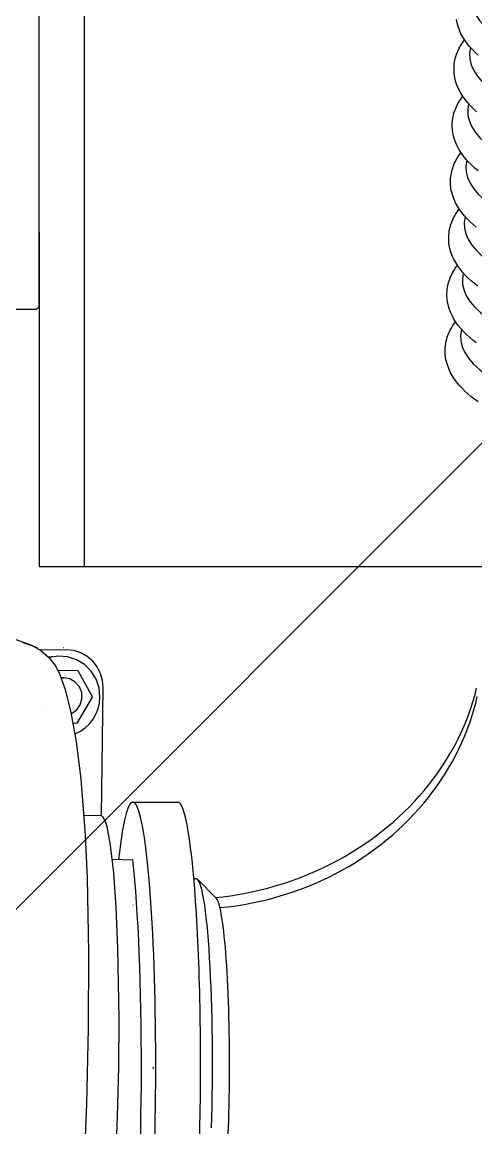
# Model space of a CAD drawing. Header units: millimetres. Extents: x 1084702 to 1166801, y 36632 to 124519.
# Drawn here: x 1103475.6 to 1103596.7, y 47337.5 to 47632.4 of the extents above; entities that cross this region are included whole.
import ezdxf

# ---------------------------------------------------------------- set-up
doc = ezdxf.new("R2010")
doc.units = ezdxf.units.MM
doc.header["$LTSCALE"] = 250
doc.layers.get('0').update_dxf_attribs({"color": 255})
doc.layers.add('%posline', color=240, linetype='Continuous')
doc.layers.add('%symbol', color=1, linetype='Continuous')
doc.styles.add('ROMANS', font='ROMANS.shx', dxfattribs={"height": 100})
doc.dimstyles.new('dott', dxfattribs={"dimscale": 100, "dimtxt": 150, "dimasz": 0.01, "dimexe": 0.5, "dimexo": 1, "dimgap": 1, "dimtad": 1, "dimdsep": 46, "dimtxsty": 'ROMANS', "dimcen": 1.5, "dimclrd": 1, "dimclre": 1, "dimclrt": 2, "dimazin": 2, "dimtfac": 1, "dimtmove": 2, "dimatfit": 3, "dimldrblk": 'DOT', "dimfxl": 1, "dimtvp": 100, "dimtolj": 1, "dimarcsym": 0})

# ---------------------------------------------------------------- blocks, each defined once
blk = doc.blocks.new('_Dot')
at = {"color": 0, "linetype": 'ByBlock', "lineweight": -2}
blk.add_line((-0.5, 0), (-1, 0), dxfattribs=at)
at = {"color": 0, "linetype": 'ByBlock', "const_width": 0.5}
blk.add_lwpolyline([(-0.25, 0, 1), (0.25, 0, 1)], format="xyb", close=True, dxfattribs=at)
blk = doc.blocks.new('GENERATOR-CENTER')
for p, q in [((-1337.61, -275.71), (-1337.61, 275.7)), ((-1337.61, -256), (-1337.61, 0.39)), ((-1325.61, -0.4), (-1325.61, -345.07)), ((-1226.16, -200.15), (-1226.34, -199.25)), ((-1225.88, -201.12), (-1226.16, -200.15)), ((-1225.53, -202.07), (-1225.88, -201.12)), ((-1225.11, -203), (-1225.53, -202.07)), ((-1224.62, -203.89), (-1225.11, -203)), ((-1225.44, -206.61), (-1225.21, -206.2)), ((-1225.21, -206.2), (-1224.97, -205.8)), ((-1224.97, -205.8), (-1224.71, -205.4)), ((-1224.71, -205.4), (-1224.44, -205.01)), ((-1224.07, -204.77), (-1224.62, -203.89)), ((-1224.44, -205.01), (-1224.16, -204.63)), ((-1223.46, -205.61), (-1224.07, -204.77)), ((-1222.79, -206.43), (-1223.46, -205.61)), ((-1226.62, -209.65), (-1226.5, -209.2)), ((-1226.5, -209.2), (-1226.37, -208.75)), ((-1226.37, -208.75), (-1226.21, -208.31)), ((-1226.21, -208.31), (-1226.04, -207.87)), ((-1226.04, -207.87), (-1225.86, -207.45)), ((-1225.86, -207.45), (-1225.66, -207.02)), ((-1225.66, -207.02), (-1225.44, -206.61)), ((-1222.07, -207.23), (-1222.79, -206.43)), ((-1221.3, -208), (-1222.07, -207.23)), ((-1220.48, -208.75), (-1221.3, -208)), ((-1226.96, -212.42), (-1226.95, -211.95)), ((-1226.95, -211.95), (-1226.92, -211.48)), ((-1226.92, -211.48), (-1226.88, -211.02)), ((-1226.88, -211.02), (-1226.81, -210.56)), ((-1226.81, -210.56), (-1226.72, -210.1)), ((-1226.72, -210.1), (-1226.62, -209.65)), ((-1226.95, -212.88), (-1226.96, -212.42)), ((-1226.92, -213.35), (-1226.95, -212.88)), ((-1226.88, -213.81), (-1226.92, -213.35)), ((-1226.81, -214.27), (-1226.88, -213.81)), ((-1226.73, -214.73), (-1226.81, -214.27)), ((-1226.63, -215.19), (-1226.73, -214.73)), ((-1226.36, -216.16), (-1226.63, -215.19)), ((-1226, -217.11), (-1226.36, -216.16)), ((-1225.58, -218.04), (-1226, -217.11)), ((-1225.09, -218.94), (-1225.58, -218.04)), ((-1225.69, -221.24), (-1225.44, -220.83)), ((-1225.44, -220.83), (-1225.19, -220.44)), ((-1225.19, -220.44), (-1224.92, -220.05)), ((-1224.54, -219.81), (-1225.09, -218.94)), ((-1224.92, -220.05), (-1224.63, -219.66)), ((-1223.92, -220.66), (-1224.54, -219.81)), ((-1223.26, -221.48), (-1223.92, -220.66)), ((-1226.98, -224.23), (-1226.84, -223.79)), ((-1226.84, -223.79), (-1226.69, -223.35)), ((-1226.69, -223.35), (-1226.52, -222.91)), ((-1226.52, -222.91), (-1226.33, -222.48)), ((-1226.33, -222.48), (-1226.13, -222.06)), ((-1226.13, -222.06), (-1225.92, -221.65)), ((-1225.92, -221.65), (-1225.69, -221.24)), ((-1222.54, -222.28), (-1223.26, -221.48)), ((-1221.76, -223.05), (-1222.54, -222.28)), ((-1220.94, -223.81), (-1221.76, -223.05)), ((-1227.44, -227.45), (-1227.43, -226.99)), ((-1227.43, -226.99), (-1227.4, -226.52)), ((-1227.4, -226.52), (-1227.35, -226.06)), ((-1227.35, -226.06), (-1227.29, -225.6)), ((-1227.29, -225.6), (-1227.2, -225.14)), ((-1227.2, -225.14), (-1227.1, -224.68)), ((-1227.1, -224.68), (-1226.98, -224.23)), ((-1227.43, -227.92), (-1227.44, -227.45)), ((-1227.4, -228.38), (-1227.43, -227.92)), ((-1227.36, -228.85), (-1227.4, -228.38)), ((-1227.29, -229.31), (-1227.36, -228.85)), ((-1227.21, -229.77), (-1227.29, -229.31)), ((-1227.11, -230.22), (-1227.21, -229.77)), ((-1226.83, -231.2), (-1227.11, -230.22)), ((-1226.48, -232.15), (-1226.83, -231.2)), ((-1226.06, -233.08), (-1226.48, -232.15)), ((-1226.16, -236.27), (-1225.92, -235.87)), ((-1225.57, -233.98), (-1226.06, -233.08)), ((-1225.92, -235.87), (-1225.66, -235.48)), ((-1225.66, -235.48), (-1225.39, -235.09)), ((-1225.01, -234.85), (-1225.57, -233.98)), ((-1225.39, -235.09), (-1225.11, -234.7)), ((-1224.4, -235.7), (-1225.01, -234.85)), ((-1223.73, -236.52), (-1224.4, -235.7)), ((-1227.45, -239.27), (-1227.32, -238.83)), ((-1227.32, -238.83), (-1227.16, -238.39)), ((-1227.16, -238.39), (-1226.99, -237.95)), ((-1226.99, -237.95), (-1226.81, -237.52)), ((-1226.81, -237.52), (-1226.61, -237.1)), ((-1226.61, -237.1), (-1226.39, -236.68)), ((-1226.39, -236.68), (-1226.16, -236.27)), ((-1223.01, -237.31), (-1223.73, -236.52)), ((-1222.24, -238.09), (-1223.01, -237.31)), ((-1221.42, -238.84), (-1222.24, -238.09)), ((-1220.54, -239.58), (-1221.42, -238.84)), ((-1227.9, -242.02), (-1227.88, -241.56)), ((-1227.88, -241.56), (-1227.83, -241.1)), ((-1227.83, -241.1), (-1227.76, -240.63)), ((-1227.76, -240.63), (-1227.68, -240.18)), ((-1227.68, -240.18), (-1227.57, -239.72)), ((-1227.57, -239.72), (-1227.45, -239.27)), ((-1227.91, -242.49), (-1227.9, -242.02)), ((-1227.9, -242.96), (-1227.91, -242.49)), ((-1227.88, -243.42), (-1227.9, -242.96)), ((-1227.83, -243.89), (-1227.88, -243.42)), ((-1227.77, -244.35), (-1227.83, -243.89)), ((-1227.69, -244.81), (-1227.77, -244.35)), ((-1227.59, -245.26), (-1227.69, -244.81)), ((-1227.31, -246.24), (-1227.59, -245.26)), ((-1226.96, -247.19), (-1227.31, -246.24)), ((-1226.53, -248.11), (-1226.96, -247.19)), ((-1226.04, -249.01), (-1226.53, -248.11)), ((-1226.4, -250.91), (-1226.14, -250.51)), ((-1226.14, -250.51), (-1225.87, -250.12)), ((-1225.49, -249.89), (-1226.04, -249.01)), ((-1225.87, -250.12), (-1225.59, -249.74)), ((-1224.88, -250.73), (-1225.49, -249.89)), ((-1227.79, -253.86), (-1227.64, -253.42)), ((-1227.64, -253.42), (-1227.47, -252.99)), ((-1227.47, -252.99), (-1227.29, -252.56)), ((-1227.29, -252.56), (-1227.08, -252.14)), ((-1227.08, -252.14), (-1226.87, -251.72)), ((-1226.87, -251.72), (-1226.64, -251.31)), ((-1226.64, -251.31), (-1226.4, -250.91)), ((-1224.21, -251.55), (-1224.88, -250.73)), ((-1223.49, -252.35), (-1224.21, -251.55)), ((-1222.71, -253.13), (-1223.49, -252.35)), ((-1221.89, -253.88), (-1222.71, -253.13)), ((-1337.61, -256), (-1337.61, -345.07)), ((-1228.35, -256.6), (-1228.3, -256.13)), ((-1228.3, -256.13), (-1228.24, -255.67)), ((-1228.24, -255.67), (-1228.15, -255.21)), ((-1228.15, -255.21), (-1228.05, -254.76)), ((-1228.05, -254.76), (-1227.93, -254.31)), ((-1227.93, -254.31), (-1227.79, -253.86)), ((-1221.02, -254.62), (-1221.89, -253.88)), ((-1228.39, -257.53), (-1228.38, -257.06)), ((-1228.38, -257.99), (-1228.39, -257.53)), ((-1228.38, -257.06), (-1228.35, -256.6)), ((-1228.35, -258.46), (-1228.38, -257.99)), ((-1228.31, -258.92), (-1228.35, -258.46)), ((-1228.24, -259.39), (-1228.31, -258.92)), ((-1228.16, -259.84), (-1228.24, -259.39)), ((-1228.06, -260.3), (-1228.16, -259.84)), ((-1227.79, -261.27), (-1228.06, -260.3)), ((-1227.43, -262.23), (-1227.79, -261.27)), ((-1227.01, -263.15), (-1227.43, -262.23)), ((-1226.52, -264.05), (-1227.01, -263.15)), ((-1226.62, -265.55), (-1226.35, -265.16)), ((-1225.96, -264.92), (-1226.52, -264.05)), ((-1226.35, -265.16), (-1226.06, -264.78)), ((-1225.35, -265.77), (-1225.96, -264.92)), ((-1228.12, -268.46), (-1227.95, -268.03)), ((-1227.95, -268.03), (-1227.76, -267.6)), ((-1227.76, -267.6), (-1227.56, -267.18)), ((-1227.56, -267.18), (-1227.35, -266.76)), ((-1227.35, -266.76), (-1227.12, -266.35)), ((-1227.12, -266.35), (-1226.87, -265.95)), ((-1226.87, -265.95), (-1226.62, -265.55)), ((-1224.69, -266.59), (-1225.35, -265.77)), ((-1223.96, -267.39), (-1224.69, -266.59)), ((-1223.19, -268.17), (-1223.96, -267.39)), ((-1222.37, -268.92), (-1223.19, -268.17)), ((-1228.83, -271.64), (-1228.78, -271.17)), ((-1228.78, -271.17), (-1228.71, -270.71)), ((-1228.71, -270.71), (-1228.63, -270.25)), ((-1228.63, -270.25), (-1228.53, -269.8)), ((-1228.53, -269.8), (-1228.41, -269.35)), ((-1228.41, -269.35), (-1228.27, -268.9)), ((-1228.27, -268.9), (-1228.12, -268.46)), ((-1221.5, -269.66), (-1222.37, -268.92)), ((-1220.58, -270.37), (-1221.5, -269.66)), ((-1228.87, -272.57), (-1228.86, -272.1)), ((-1228.86, -273.03), (-1228.87, -272.57)), ((-1228.86, -272.1), (-1228.83, -271.64)), ((-1228.83, -273.5), (-1228.86, -273.03)), ((-1228.78, -273.96), (-1228.83, -273.5)), ((-1228.72, -274.42), (-1228.78, -273.96)), ((-1344.37, -276.5), (-1338.36, -276.5)), ((-1338.36, -276.5), (-1337.61, -275.71)), ((-1228.64, -274.88), (-1228.72, -274.42)), ((-1228.54, -275.34), (-1228.64, -274.88)), ((-1228.26, -276.31), (-1228.54, -275.34)), ((-1227.91, -277.26), (-1228.26, -276.31)), ((-1227.49, -278.19), (-1227.91, -277.26)), ((-1226.99, -279.09), (-1227.49, -278.19)), ((-1226.44, -279.96), (-1226.99, -279.09)), ((-1226.82, -280.2), (-1226.54, -279.82)), ((-1225.83, -280.81), (-1226.44, -279.96)), ((-1228.59, -283.5), (-1228.42, -283.06)), ((-1228.42, -283.06), (-1228.24, -282.64)), ((-1228.24, -282.64), (-1228.04, -282.21)), ((-1228.04, -282.21), (-1227.82, -281.8)), ((-1227.82, -281.8), (-1227.59, -281.39)), ((-1227.59, -281.39), (-1227.35, -280.99)), ((-1227.35, -280.99), (-1227.09, -280.59)), ((-1227.09, -280.59), (-1226.82, -280.2)), ((-1225.16, -281.63), (-1225.83, -280.81)), ((-1224.44, -282.43), (-1225.16, -281.63)), ((-1223.67, -283.2), (-1224.44, -282.43)), ((-1229.26, -286.21), (-1229.19, -285.75)), ((-1229.19, -285.75), (-1229.11, -285.29)), ((-1229.11, -285.29), (-1229, -284.84)), ((-1229, -284.84), (-1228.88, -284.39)), ((-1228.88, -284.39), (-1228.75, -283.94)), ((-1228.75, -283.94), (-1228.59, -283.5)), ((-1222.84, -283.96), (-1223.67, -283.2)), ((-1221.97, -284.69), (-1222.84, -283.96)), ((-1221.05, -285.41), (-1221.97, -284.69)), ((-1229.34, -287.6), (-1229.33, -287.14)), ((-1229.33, -288.07), (-1229.34, -287.6)), ((-1229.33, -287.14), (-1229.3, -286.67)), ((-1229.31, -288.54), (-1229.33, -288.07)), ((-1229.26, -289), (-1229.31, -288.54)), ((-1229.3, -286.67), (-1229.26, -286.21)), ((-1229.2, -289.46), (-1229.26, -289)), ((-1229.11, -289.92), (-1229.2, -289.46)), ((-1229.01, -290.38), (-1229.11, -289.92)), ((-1228.74, -291.35), (-1229.01, -290.38)), ((-1228.39, -292.3), (-1228.74, -291.35)), ((-1227.96, -293.23), (-1228.39, -292.3)), ((-1227.47, -294.13), (-1227.96, -293.23)), ((-1226.92, -295), (-1227.47, -294.13)), ((-1226.31, -295.85), (-1226.92, -295)), ((-1225.64, -296.67), (-1226.31, -295.85)), ((-1224.92, -297.47), (-1225.64, -296.67)), ((-1224.14, -298.24), (-1224.92, -297.47)), ((-1223.32, -299), (-1224.14, -298.24)), ((-1222.45, -299.73), (-1223.32, -299)), ((-1221.53, -300.45), (-1222.45, -299.73)), ((-1220.56, -301.15), (-1221.53, -300.45)), ((-1337.61, -345.07), (-1325.61, -345.07)), ((-1325.61, -345.07), (-1219.16, -345.07)), ((-1343.89, -364.59), (-1339.72, -366.06)), ((-1342.19, -365.23), (-1339.27, -366.31)), ((-1339.72, -366.06), (-1338.2, -366.8)), ((-1339.27, -366.31), (-1337.2, -367.52)), ((-1337.66, -367.19), (-1330.35, -367.3)), ((-1337.2, -367.52), (-1335.11, -369.29)), ((-1331.11, -366.68), (-1331.1, -366.68)), ((-1328.4, -367.52), (-1330.35, -367.3)), ((-1326.54, -368.12), (-1328.4, -367.52)), ((-1324.84, -369.07), (-1326.54, -368.12)), ((-1335.11, -369.29), (-1333.41, -371.48)), ((-1333.99, -369.11), (-1334.98, -369.31)), ((-1332.51, -368.97), (-1334.96, -369.34)), ((-1333.41, -371.48), (-1332.27, -373.42)), ((-1330.04, -369.18), (-1332.51, -368.97)), ((-1327.68, -369.95), (-1330.04, -369.18)), ((-1325.56, -371.25), (-1327.68, -369.95)), ((-1323.79, -372.99), (-1325.56, -371.25)), ((-1323.35, -370.33), (-1324.84, -369.07)), ((-1322.13, -371.87), (-1323.35, -370.33)), ((-1332.64, -372.76), (-1327.29, -372.84)), ((-1332.27, -373.42), (-1330.7, -377.92)), ((-1327.29, -372.84), (-1323.37, -379.9)), ((-1322.46, -375.1), (-1323.79, -372.99)), ((-1321.24, -373.61), (-1322.13, -371.87)), ((-1320.7, -375.49), (-1321.24, -373.61)), ((-1331.34, -374.78), (-1331.67, -374.78)), ((-1331.09, -374.78), (-1331.66, -374.8)), ((-1331.34, -374.78), (-1331.09, -374.78)), ((-1329.45, -375.08), (-1331.09, -374.78)), ((-1328, -375.91), (-1329.45, -375.08)), ((-1326.91, -377.18), (-1328, -375.91)), ((-1326.29, -378.73), (-1326.91, -377.18)), ((-1321.66, -377.46), (-1322.46, -375.1)), ((-1320.53, -377.45), (-1320.7, -375.49)), ((-1330.7, -377.92), (-1329.15, -384.02)), ((-1327.5, -386.84), (-1323.37, -379.9)), ((-1326.22, -380.41), (-1326.29, -378.73)), ((-1321.41, -379.93), (-1321.66, -377.46)), ((-1321.54, -381.49), (-1321.41, -379.93)), ((-1321.05, -411.6), (-1320.53, -377.45)), ((-1221.83, -380.89), (-1221.35, -379.22)), ((-1221.35, -379.22), (-1220.93, -377.55)), ((-1221.17, -381.54), (-1220.75, -379.77)), ((-1336.81, -383.02), (-1336.81, -383.02)), ((-1327.69, -383.36), (-1326.7, -382.01)), ((-1326.7, -382.01), (-1326.22, -380.41)), ((-1322.48, -384.47), (-1321.9, -383.02)), ((-1321.9, -383.02), (-1321.54, -381.49)), ((-1222.93, -384.22), (-1222.35, -382.56)), ((-1222.35, -382.56), (-1221.83, -380.89)), ((-1222.19, -385.06), (-1221.66, -383.3)), ((-1221.66, -383.3), (-1221.17, -381.54)), ((-1329.15, -384.02), (-1327.74, -391.76)), ((-1329.06, -384.31), (-1327.69, -383.36)), ((-1324.23, -387.06), (-1323.26, -385.83)), ((-1323.26, -385.83), (-1322.48, -384.47)), ((-1224.24, -387.54), (-1223.56, -385.89)), ((-1223.56, -385.89), (-1222.93, -384.22)), ((-1222.78, -386.8), (-1222.19, -385.06)), ((-1328.58, -386.82), (-1327.5, -386.84)), ((-1328.58, -386.82), (-1328.1, -386.83)), ((-1328.1, -386.83), (-1328.1, -386.83)), ((-1328.03, -389.74), (-1326.64, -389.03)), ((-1326.64, -389.03), (-1325.36, -388.13)), ((-1325.36, -388.13), (-1324.23, -387.06)), ((-1225.76, -390.83), (-1224.97, -389.19)), ((-1224.97, -389.19), (-1224.24, -387.54)), ((-1224.11, -390.27), (-1223.42, -388.54)), ((-1223.42, -388.54), (-1222.78, -386.8)), ((-1327.74, -391.76), (-1326.5, -401.78)), ((-1226.59, -392.46), (-1225.76, -390.83)), ((-1225.64, -393.69), (-1224.85, -391.99)), ((-1224.85, -391.99), (-1224.11, -390.27)), ((-1228.4, -395.67), (-1227.47, -394.07)), ((-1227.47, -394.07), (-1226.59, -392.46)), ((-1226.49, -395.38), (-1225.64, -393.69)), ((-1230.4, -398.81), (-1229.37, -397.25)), ((-1229.37, -397.25), (-1228.4, -395.67)), ((-1228.33, -398.71), (-1227.38, -397.05)), ((-1227.38, -397.05), (-1226.49, -395.38)), ((-1232.59, -401.87), (-1231.47, -400.35)), ((-1231.47, -400.35), (-1230.4, -398.81)), ((-1230.37, -401.96), (-1229.33, -400.34)), ((-1229.33, -400.34), (-1228.33, -398.71)), ((-1326.5, -401.78), (-1325.51, -414.36)), ((-1234.97, -404.86), (-1233.76, -403.38)), ((-1233.76, -403.38), (-1232.59, -401.87)), ((-1232.61, -405.12), (-1231.47, -403.55)), ((-1231.47, -403.55), (-1230.37, -401.96)), ((-1237.54, -407.74), (-1236.23, -406.31)), ((-1236.23, -406.31), (-1234.97, -404.86)), ((-1235.04, -408.19), (-1233.8, -406.67)), ((-1233.8, -406.67), (-1232.61, -405.12)), ((-1312.63, -407.89), (-1300.68, -407.89)), ((-1240.27, -410.52), (-1238.88, -409.15)), ((-1238.88, -409.15), (-1237.54, -407.74)), ((-1237.65, -411.15), (-1236.32, -409.68)), ((-1236.32, -409.68), (-1235.04, -408.19)), ((-1325.7, -411.44), (-1321.17, -411.51)), ((-1320.61, -411.81), (-1321.17, -411.49)), ((-1320.06, -412.78), (-1320.61, -411.81)), ((-1319.54, -414.39), (-1320.06, -412.78)), ((-1243.15, -413.18), (-1241.69, -411.87)), ((-1241.69, -411.87), (-1240.27, -410.52)), ((-1240.45, -413.99), (-1239.03, -412.59)), ((-1239.03, -412.59), (-1237.65, -411.15)), ((-1325.51, -414.36), (-1325.37, -416.69)), ((-1318.57, -419.43), (-1319.54, -414.39)), ((-1247.75, -416.9), (-1246.18, -415.69)), ((-1246.18, -415.69), (-1244.65, -414.45)), ((-1244.65, -414.45), (-1243.15, -413.18)), ((-1243.41, -416.7), (-1241.91, -415.36)), ((-1241.91, -415.36), (-1240.45, -413.99)), ((-1325.37, -416.69), (-1324.84, -428.2)), ((-1251, -419.21), (-1249.36, -418.07)), ((-1249.36, -418.07), (-1247.75, -416.9)), ((-1246.55, -419.28), (-1244.96, -418.01)), ((-1244.96, -418.01), (-1243.41, -416.7)), ((-1317.74, -426.74), (-1318.57, -419.43)), ((-1256.12, -422.39), (-1254.38, -421.37)), ((-1254.38, -421.37), (-1252.68, -420.31)), ((-1252.68, -420.31), (-1251, -419.21)), ((-1249.84, -421.71), (-1248.18, -420.51)), ((-1248.18, -420.51), (-1246.55, -419.28)), ((-1318.15, -423.14), (-1312.64, -423.3)), ((-1261.47, -425.22), (-1259.66, -424.32)), ((-1259.66, -424.32), (-1257.88, -423.38)), ((-1257.88, -423.38), (-1256.12, -422.39)), ((-1255.06, -425.05), (-1253.28, -423.98)), ((-1253.28, -423.98), (-1251.54, -422.86)), ((-1251.54, -422.86), (-1249.84, -421.71)), ((-1317.09, -436.05), (-1317.74, -426.74)), ((-1267.02, -427.65), (-1265.15, -426.89)), ((-1265.15, -426.89), (-1263.3, -426.07)), ((-1263.3, -426.07), (-1261.47, -425.22)), ((-1260.58, -428.01), (-1258.71, -427.07)), ((-1258.71, -427.07), (-1256.87, -426.08)), ((-1256.87, -426.08), (-1255.06, -425.05)), ((-1324.84, -428.2), (-1324.5, -447.92)), ((-1295.7, -428.39), (-1296.36, -428.39)), ((-1290.38, -433.56), (-1295.32, -428.58)), ((-1276.64, -430.83), (-1274.68, -430.28)), ((-1274.68, -430.28), (-1272.74, -429.69)), ((-1272.74, -429.69), (-1270.81, -429.06)), ((-1270.81, -429.06), (-1268.9, -428.38)), ((-1268.9, -428.38), (-1267.02, -427.65)), ((-1266.38, -430.57), (-1264.42, -429.76)), ((-1264.42, -429.76), (-1262.49, -428.91)), ((-1262.49, -428.91), (-1260.58, -428.01)), ((-1290.56, -433.37), (-1288.56, -433.15)), ((-1288.56, -433.15), (-1286.57, -432.88)), ((-1286.57, -432.88), (-1284.57, -432.56)), ((-1284.57, -432.56), (-1282.58, -432.2)), ((-1282.58, -432.2), (-1280.59, -431.79)), ((-1280.59, -431.79), (-1278.61, -431.33)), ((-1278.61, -431.33), (-1276.64, -430.83)), ((-1276.56, -433.85), (-1274.48, -433.29)), ((-1274.48, -433.29), (-1272.42, -432.68)), ((-1272.42, -432.68), (-1270.38, -432.03)), ((-1270.38, -432.03), (-1268.37, -431.32)), ((-1268.37, -431.32), (-1266.38, -430.57)), ((-1316.62, -446.99), (-1317.09, -436.05)), ((-1312.58, -435.4), (-1312.68, -435.4)), ((-1289.39, -436.06), (-1287.22, -435.83)), ((-1287.22, -435.83), (-1285.06, -435.54)), ((-1285.06, -435.54), (-1282.91, -435.2)), ((-1282.91, -435.2), (-1280.77, -434.8)), ((-1280.77, -434.8), (-1278.66, -434.35)), ((-1278.66, -434.35), (-1276.56, -433.85)), ((-1324.5, -447.92), (-1324.58, -468.16)), ((-1316.33, -465.54), (-1316.62, -446.99)), ((-1316.42, -478.63), (-1316.33, -465.54)), ((-1324.58, -468.16), (-1325.03, -488.5)), ((-1316.73, -491.72), (-1316.42, -478.63)), ((-1325.03, -488.5), (-1325.68, -504.29)), ((-1317.25, -504.3), (-1316.73, -491.72))]:
    blk.add_line(p, q)
for centre, major_axis, ratio, start_param, end_param in [((-1157.25, -195.46), (65.12, -2.06), 0.340238, 2.640766, 6.784012), ((-1157.25, -195.46), (61.12, -1.94), 0.340238, 2.777827, 6.646951), ((-1157.72, -210.49), (65.12, -2.06), 0.340238, 3.061809, 6.362969), ((-1158.2, -225.53), (65.12, -2.06), 0.340238, 3.061809, 6.362969), ((-1158.67, -240.57), (65.12, -2.06), 0.340238, 3.061809, 6.362969), ((-1159.15, -255.61), (65.12, -2.06), 0.340238, 3.061809, 6.362969), ((-1159.63, -270.65), (65.12, -2.06), 0.340238, 3.061809, 6.362969), ((-1160.1, -285.68), (65.12, -2.06), 0.340238, 3.061809, 6.362969), ((-1312.63, -477.89), (0, -70), 0.087156, 5.645412, 10.098673), ((-1300.68, -477.89), (0, 70), 0.087156, 4.363836, 6.283185), ((-1316.46, -477.89), (0, -70), 0.087156, 0.637773, 2.465061), ((-1295.7, -477.89), (0, 49.5), 0.087156, 4.363836, 6.283185), ((-1290.72, -477.89), (0, 44.5), 0.087156, 5.934633, 6.195585), ((-1290.72, -477.89), (0, 44.5), 0.087156, 4.363836, 5.934633), ((-1290.72, -477.89), (0, -44.5), 0.087156, 0.087601, 1.222244)]:
    blk.add_ellipse(centre, major_axis=major_axis, ratio=ratio, start_param=start_param, end_param=end_param)
blk.add_point((-1307.24, -478.81))
blk = doc.blocks.new('BL_1-deck_B4_2')
blk.add_blockref('GENERATOR-CENTER', (87054.78, 16083.83))

msp = doc.modelspace()

# ---------------------------------------------------------------- hatches: boundary and pattern name
at = {"layer": '%symbol', "true_color": 0x939598}
h = msp.add_hatch(dxfattribs=at)
h.set_pattern_fill('ANSI31', color=252, scale=100)
h.paths.add_polyline_path([(1097892.6, 52632.31), (1097892.6, 43032.31), (1109392.6, 43032.31), (1109392.6, 52632.31)])

# ---------------------------------------------------------------- block references
msp.add_blockref('BL_1-deck_B4_2', (1017763.01, 31748.48))

# ---------------------------------------------------------------- leaders
at = {"layer": '%posline', "linetype": 'ByBlock'}
for points in [[(1105977.01, 46518.41), (1099711.3, 53457.36)], [(1106280.81, 47363.31), (1101490.53, 42238.05)]]:
    msp.add_leader(points, dimstyle='dott', override={"dimasz": 2, "dimgap": 1, "dimtad": 0, "dimclrd": 256}, dxfattribs=at)

doc.saveas('drawing.dxf')
